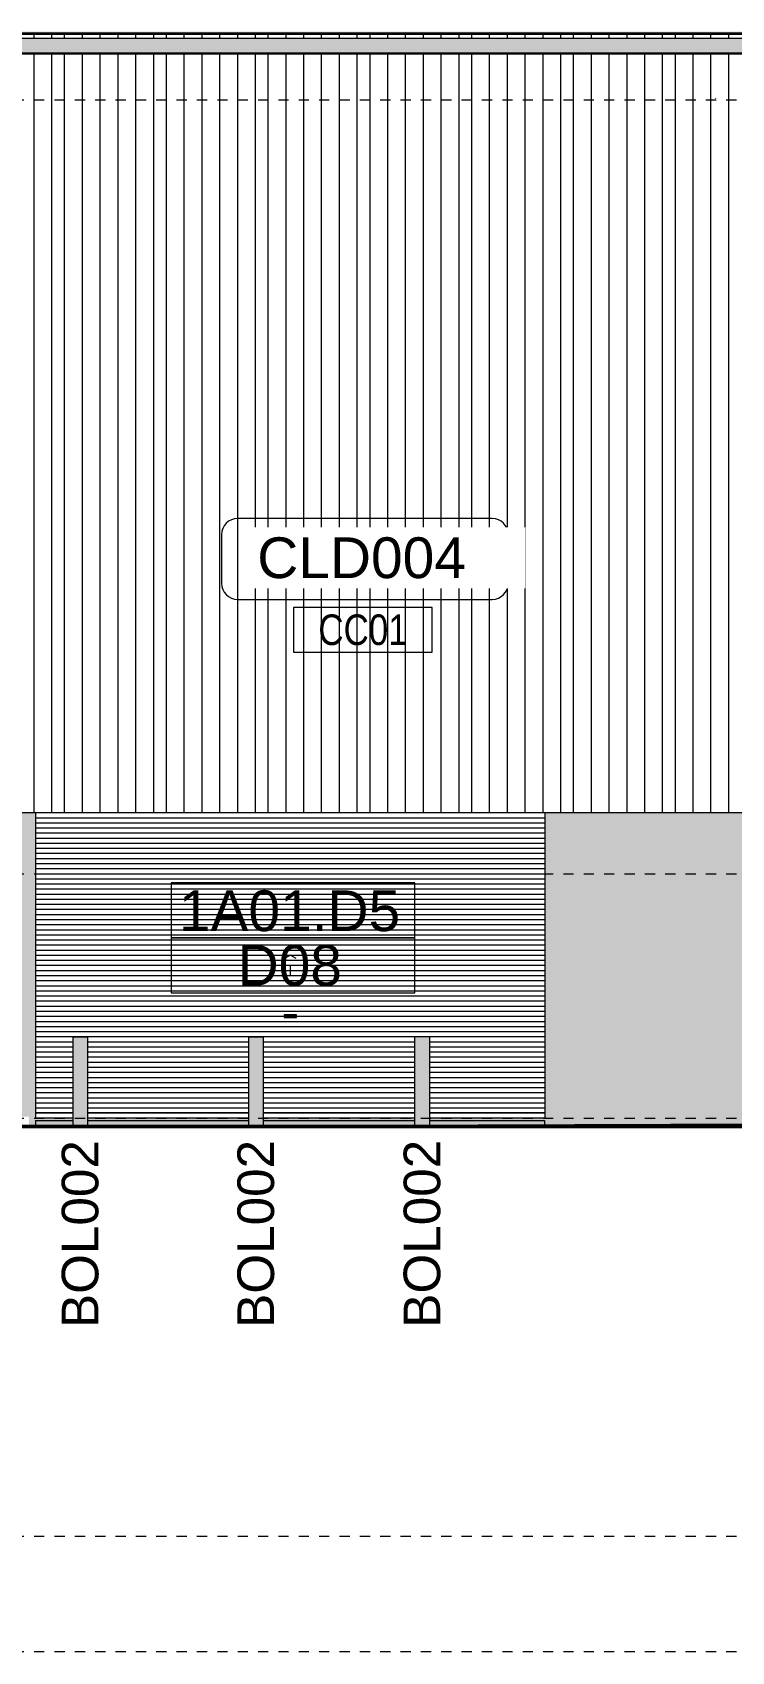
# Model space of a CAD drawing. Header units: metres. Extents: x 902 to 1205, y -4 to 36.
# Drawn here: x 1122.24 to 1129.11, y 0 to 15.9 of the extents above; entities that cross this region are included whole.
import ezdxf

# ---------------------------------------------------------------- set-up
doc = ezdxf.new("R2010")
doc.units = ezdxf.units.M
doc.linetypes.add('AEC_Center', pattern=[0.024, 0.012, -0.004, 0.004, -0.004])
doc.linetypes.add('Dash Small', pattern=[0.009, 0.003, -0.0015, 0.003, -0.0015])
for name, color, linetype, lineweight in [('A-ANNO-IDEN', 131, 'Continuous', 5), ('A-ANNO-KEYN', 231, 'Continuous', 5), ('A-DETL', 90, 'Continuous', 13), ('A-DOOR', 31, 'Continuous', 5), ('A-DOOR-FRAM', 31, 'Continuous', 5), ('A-DOOR-IDEN', 31, 'Continuous', 5), ('A-FLOR', 192, 'Continuous', 5), ('A-FLOR-LEVL', 51, 'Continuous', 5), ('A-ROOF', 132, 'Continuous', 5), ('A-ROOF-OTLN', 132, 'Continuous', 5), ('A-WALL', 113, 'Continuous', 5), ('A-WALL-PATT', 111, 'Continuous', 5), ('C-PRKG', 70, 'Continuous', 5), ('P-SANR-FIXT', 6, 'Continuous', 5)]:
    doc.layers.add(name, color=color, linetype=linetype, lineweight=lineweight)
doc.styles.add('Arial Narrow_1', font='ARIALN.TTF', dxfattribs={"height": 0.3})
doc.styles.add('Arial_1', font='arial.ttf', dxfattribs={"height": 0.4})
doc.styles.add('Arial_2', font='arial.ttf', dxfattribs={"height": 0.36})

# ---------------------------------------------------------------- blocks, each defined once
blk = doc.blocks.new('Downpipe - L Spreader - Default-3252556-North - Grids B')
at = {"layer": 'P-SANR-FIXT'}
blk.add_line((1602.237, 15.258), (1602.241, 15.253), dxfattribs=at)
blk = doc.blocks.new('X_Door-Panel-Roller-Standard - Standard-V114-North - Grids B')
at = {"layer": 'A-DOOR'}
h = blk.add_hatch(dxfattribs=at)
h.set_pattern_fill('FP_136', color=256, style=0, pattern_type=2)
h.set_pattern_definition([(0, (1619.062, 5.24), (0, 0.05), [])])
h.paths.add_polyline_path([(1616.562, 5.29), (1616.923, 5.29), (1616.923, 6.034), (1617.07, 6.034), (1617.07, 5.29), (1618.649, 5.29), (1618.649, 6.036), (1618.796, 6.036), (1618.796, 5.29), (1620.282, 5.29), (1620.283, 6.037), (1620.43, 6.037), (1620.43, 5.29), (1621.562, 5.29), (1621.562, 8.24), (1616.562, 8.24), (1616.562, 5.551)])
h.paths.add_polyline_path([(1619.002, 6.228), (1619.002, 6.253), (1619.122, 6.253), (1619.122, 6.228), (1619.053, 6.228)])
h.paths.add_polyline_path([(1619.062, 6.232), (1619.059, 6.233), (1619.059, 6.232)])
h.paths.add_polyline_path([(1619.064, 6.232), (1619.069, 6.236), (1619.068, 6.237), (1619.064, 6.233)])
h.paths.add_polyline_path([(1619.059, 6.248), (1619.068, 6.246), (1619.062, 6.249)])
at = {"layer": 'A-DOOR', "linetype": 'Dash Small'}
for p, q in [((1619.062, 6.84), (1619.01, 6.81)), ((1619.062, 6.84), (1619.114, 6.81)), ((1619.062, 6.64), (1619.062, 6.84))]:
    blk.add_line(p, q, dxfattribs=at)
at = {"layer": 'A-DOOR-FRAM'}
for p, q in [((1616.923, 5.29), (1616.562, 5.29)), ((1618.649, 5.29), (1617.07, 5.29)), ((1620.283, 5.29), (1618.796, 5.29)), ((1621.562, 5.29), (1620.43, 5.29))]:
    blk.add_line(p, q, dxfattribs=at)
blk = doc.blocks.new('X_Door-Handle-Generic Plate with Lockset Type 1-Horizontal - Standard-1023222-North - Grids B')
at = {"layer": 'A-DOOR'}
h = blk.add_hatch(color=256, dxfattribs=at)
h.paths.add_polyline_path([(1651.568, 6.228), (1651.568, 6.253), (1651.448, 6.253), (1651.448, 6.228)])
h.paths.add_polyline_path([(1651.508, 6.232), (1651.502, 6.234), (1651.5, 6.24), (1651.502, 6.246), (1651.508, 6.249), (1651.514, 6.246), (1651.517, 6.24), (1651.514, 6.234), (1651.51, 6.232)])
blk.add_hatch(color=256, dxfattribs=at).paths.add_polyline_path([(1651.51, 6.232), (1651.516, 6.242), (1651.506, 6.248), (1651.5, 6.242), (1651.502, 6.234)])
for p, q in [((1651.568, 6.253), (1651.448, 6.253)), ((1651.448, 6.253), (1651.448, 6.228)), ((1651.448, 6.228), (1651.568, 6.228)), ((1651.568, 6.228), (1651.568, 6.253))]:
    blk.add_line(p, q, dxfattribs=at)
for start, end in [(0, 180), (0, 180), (180, 0), (180, 0)]:
    blk.add_arc((1651.508, 6.24), 0.0085, start, end, dxfattribs=at)
blk = doc.blocks.new('Bollard_Typical - 150mm Diameter - BOL002 _removable_-V115-North - Grids B')
at = {"layer": 'C-PRKG'}
blk.add_hatch(color=256, dxfattribs=at).paths.add_polyline_path([(1620.282, 5.168), (1620.43, 5.169), (1620.43, 6.037), (1620.282, 6.037), (1620.282, 5.24)])
for p, q in [((1620.281, 6.037), (1620.281, 5.168)), ((1620.43, 6.037), (1620.281, 6.037)), ((1620.431, 6.037), (1620.43, 6.037)), ((1620.431, 5.169), (1620.431, 6.037))]:
    blk.add_line(p, q, dxfattribs=at)
blk = doc.blocks.new('Bollard_Typical - 150mm Diameter - BOL002 _removable_-V116-North - Grids B')
at = {"layer": 'C-PRKG'}
blk.add_hatch(color=256, dxfattribs=at).paths.add_polyline_path([(1618.649, 5.162), (1618.796, 5.163), (1618.796, 6.036), (1618.649, 6.036), (1618.649, 5.24)])
for p, q in [((1618.648, 6.036), (1618.648, 5.162)), ((1618.796, 6.036), (1618.648, 6.036)), ((1618.798, 6.036), (1618.796, 6.036)), ((1618.798, 5.163), (1618.798, 6.036))]:
    blk.add_line(p, q, dxfattribs=at)
blk = doc.blocks.new('Bollard_Typical - 150mm Diameter - BOL002 _removable_-V117-North - Grids B')
at = {"layer": 'C-PRKG'}
blk.add_hatch(color=256, dxfattribs=at).paths.add_polyline_path([(1617.065, 5.157), (1617.07, 5.157), (1617.07, 6.034), (1616.923, 6.034), (1616.923, 5.157), (1617.059, 5.157)])
for p, q in [((1616.922, 6.034), (1616.922, 5.157)), ((1617.07, 6.034), (1616.922, 6.034)), ((1617.072, 6.034), (1617.07, 6.034)), ((1617.072, 5.157), (1617.072, 6.034))]:
    blk.add_line(p, q, dxfattribs=at)
blk = doc.blocks.new('T-Keynote-ANZRS - Keynote Value _2mm Opaque_ box-1903833-North - Grids B')
at = {"layer": 'A-ANNO-KEYN'}
for p, q in [((1636.919, 6.924), (1634.42, 6.924)), ((1634.26, 6.764), (1634.26, 6.29)), ((1637.079, 6.29), (1637.079, 6.764)), ((1634.42, 6.13), (1636.919, 6.13))]:
    blk.add_line(p, q, dxfattribs=at)
for centre, start, end in [((1634.42, 6.764), 90, 180), ((1636.919, 6.764), 360, 90), ((1634.42, 6.29), 180, 270), ((1636.919, 6.29), 270, 360)]:
    blk.add_arc(centre, 0.16, start, end, dxfattribs=at)
blk = doc.blocks.new('AA_DOOR_MARK _ TYPE MARK_HA2 - Mark _ Type Mark-1751130-North - Grids B')
at = {"layer": 'A-DOOR-IDEN'}
for p, q in [((1673.702, 7.549), (1671.308, 7.549)), ((1671.308, 7.549), (1671.308, 7.009)), ((1673.702, 7.009), (1673.702, 7.549)), ((1671.308, 7.009), (1673.702, 7.009)), ((1673.702, 7.009), (1671.308, 7.009)), ((1671.308, 7.009), (1671.308, 6.469)), ((1673.702, 6.469), (1673.702, 7.009)), ((1671.308, 6.469), (1673.702, 6.469))]:
    blk.add_line(p, q, dxfattribs=at)
blk = doc.blocks.new('Material Tag_AAA - Material Tag_AAA-3504877-North - Grids B')
at = {"layer": 'A-ANNO-IDEN'}
for p, q in [((1595.864, 10.834), (1594.504, 10.834)), ((1594.504, 10.834), (1594.504, 10.394)), ((1595.864, 10.394), (1595.864, 10.834)), ((1594.504, 10.394), (1595.864, 10.394))]:
    blk.add_line(p, q, dxfattribs=at)

msp = doc.modelspace()

# ---------------------------------------------------------------- hatches: boundary and pattern name
at = {"layer": 'A-FLOR'}
h = msp.add_hatch(color=256, dxfattribs=at)
h.paths.add_polyline_path([(1122.275, 5.157), (1122.641, 5.157), (1122.641, 5.215), (1122.275, 5.215), (1122.275, 5.17)])
h.paths.add_polyline_path([(1122.788, 5.157), (1123.243, 5.158), (1124.367, 5.162), (1124.367, 5.215), (1122.788, 5.215), (1122.788, 5.17)])
h.paths.add_polyline_path([(1124.514, 5.163), (1126, 5.17), (1126, 5.215), (1124.514, 5.215), (1124.514, 5.17)])
h.paths.add_polyline_path([(1126.147, 5.169), (1127.275, 5.173), (1127.275, 5.215), (1126.147, 5.215), (1126.147, 5.17)])
msp.add_hatch(color=256, dxfattribs=at).paths.add_polyline_path([(1145.389, 5.157), (1146.286, 5.157), (1146.286, 5.24), (1123.243, 5.157), (1143.305, 5.157)])
at = {"layer": 'A-ROOF'}
h = msp.add_hatch(color=256, dxfattribs=at)
h.paths.add_polyline_path([(1079.971, 15.54), (1079.974, 15.54), (1079.971, 15.563)])
h.paths.add_polyline_path([(1154.178, 15.632), (1154.196, 15.632), (1154.278, 15.688), (1154.261, 15.688)])
h.paths.add_polyline_path([(1171.286, 15.882), (1171.286, 15.911), (1079.971, 15.911), (1079.971, 15.894), (1171.236, 15.894), (1171.236, 15.882)])
at = {"layer": 'A-ROOF-OTLN'}
h = msp.add_hatch(color=256, dxfattribs=at)
h.paths.add_polyline_path([(1154.504, 15.844), (1154.506, 15.845), (1154.499, 15.852), (1154.487, 15.844)])
h.paths.add_polyline_path([(1141.436, 15.882), (1171.236, 15.882), (1171.236, 15.894), (1079.971, 15.894), (1079.971, 15.882), (1141.22, 15.882)])
for points in [[(1080.307, 15.703), (1171.236, 15.703), (1171.236, 15.844), (1080.307, 15.844), (1080.307, 15.761)], [(1082.859, 15.688), (1171.236, 15.688), (1171.236, 15.703), (1080.307, 15.703), (1080.307, 15.688), (1082.337, 15.688)]]:
    msp.add_hatch(color=256, dxfattribs=at).paths.add_polyline_path(points)
at = {"layer": 'A-WALL-PATT'}
h = msp.add_hatch(dxfattribs=at)
h.set_pattern_fill('FP_159', color=256, style=0, pattern_type=2)
h.set_pattern_definition([(90, (1122.43562, 7.64), (-0.175, 1e-17), [])])
h.paths.add_polyline_path([(1122.436, 8.24), (1122.436, 15.688), (1121.436, 15.688), (1121.436, 8.24)])
h.paths.add_polyline_path([(1121.436, 15.844), (1122.436, 15.844), (1122.436, 15.882), (1121.436, 15.882)])
h = msp.add_hatch(dxfattribs=at)
h.set_pattern_fill('FP_160', color=256, style=0, pattern_type=2)
h.set_pattern_definition([(90, (1123.43562, 7.64), (-0.175, 1e-17), [])])
h.paths.add_polyline_path([(1123.436, 8.24), (1123.436, 15.688), (1122.436, 15.688), (1122.436, 8.24), (1122.461, 8.24)])
h.paths.add_polyline_path([(1122.436, 15.844), (1123.436, 15.844), (1123.436, 15.882), (1122.436, 15.882)])
h = msp.add_hatch(dxfattribs=at)
h.set_pattern_fill('FP_161', color=256, style=0, pattern_type=2)
h.set_pattern_definition([(90, (1124.43562, 7.64), (-0.175, 1e-17), [])])
h.paths.add_polyline_path([(1124.436, 8.24), (1124.436, 15.688), (1123.436, 15.688), (1123.436, 8.24), (1123.503, 8.24)])
h.paths.add_polyline_path([(1124.436, 15.844), (1124.436, 15.882), (1123.436, 15.882), (1123.436, 15.844)])
h = msp.add_hatch(dxfattribs=at)
h.set_pattern_fill('FP_162', color=256, style=0, pattern_type=2)
h.set_pattern_definition([(90, (1125.43562, 7.64), (-0.175, 1e-17), [])])
h.paths.add_polyline_path([(1124.436, 8.24), (1125.436, 8.24), (1125.436, 15.688), (1124.436, 15.688), (1124.436, 8.254)])
h.paths.add_polyline_path([(1124.436, 15.844), (1125.436, 15.844), (1125.436, 15.882), (1124.436, 15.882)])
h = msp.add_hatch(dxfattribs=at)
h.set_pattern_fill('FP_163', color=256, style=0, pattern_type=2)
h.set_pattern_definition([(90, (1126.43562, 7.64), (-0.175, 1e-17), [])])
h.paths.add_polyline_path([(1126.436, 8.24), (1126.436, 15.688), (1125.436, 15.688), (1125.436, 8.24), (1125.588, 8.24)])
h.paths.add_polyline_path([(1126.436, 15.844), (1126.436, 15.882), (1125.436, 15.882), (1125.436, 15.844)])
h = msp.add_hatch(dxfattribs=at)
h.set_pattern_fill('FP_164', color=256, style=0, pattern_type=2)
h.set_pattern_definition([(90, (1127.43562, 7.64), (-0.175, 1e-17), [])])
h.paths.add_polyline_path([(1127.436, 8.24), (1127.436, 15.688), (1126.436, 15.688), (1126.436, 8.24), (1126.63, 8.24)])
h.paths.add_polyline_path([(1126.436, 15.844), (1127.436, 15.844), (1127.436, 15.882), (1126.436, 15.882)])
h = msp.add_hatch(dxfattribs=at)
h.set_pattern_fill('FP_165', color=256, style=0, pattern_type=2)
h.set_pattern_definition([(90, (1128.43562, 7.64), (-0.175, 1e-17), [])])
h.paths.add_polyline_path([(1128.436, 8.24), (1128.436, 15.688), (1127.436, 15.688), (1127.436, 8.24)])
h.paths.add_polyline_path([(1127.436, 15.844), (1128.436, 15.844), (1128.436, 15.882), (1127.436, 15.882)])
h = msp.add_hatch(dxfattribs=at)
h.set_pattern_fill('FP_166', color=256, style=0, pattern_type=2)
h.set_pattern_definition([(90, (1129.43562, 7.64), (-0.175, 1e-17), [])])
h.paths.add_polyline_path([(1128.436, 8.24), (1129.436, 8.24), (1129.436, 15.688), (1128.436, 15.688), (1128.436, 8.254)])
h.paths.add_polyline_path([(1129.235, 15.844), (1129.436, 15.844), (1129.436, 15.882), (1128.436, 15.882), (1128.436, 15.844), (1128.714, 15.844)])
h = msp.add_hatch(color=256, dxfattribs=at)
h.paths.add_polyline_path([(1081.286, 5.157), (1087.268, 5.157), (1087.268, 6.44), (1081.286, 6.44), (1081.286, 5.251)])
h.paths.add_polyline_path([(1122.844, 5.157), (1124.367, 5.162), (1124.367, 5.24), (1122.788, 5.24), (1122.788, 5.157)])
h.paths.add_polyline_path([(1122.461, 5.157), (1122.641, 5.157), (1122.641, 5.24), (1122.279, 5.24), (1122.279, 8.24), (1118.803, 8.24), (1118.803, 7.64), (1119.036, 7.64), (1119.036, 7.607), (1121.991, 7.607), (1122.047, 7.55), (1122.045, 7.548), (1119.037, 7.55), (1119.037, 7.547), (1121.991, 7.547), (1122.047, 7.49), (1122.045, 7.488), (1121.991, 7.487), (1122.047, 7.43), (1122.045, 7.428), (1121.991, 7.427), (1122.047, 7.37), (1122.045, 7.368), (1121.991, 7.367), (1122.047, 7.31), (1122.045, 7.308), (1121.991, 7.307), (1122.047, 7.25), (1122.045, 7.248), (1121.991, 7.247), (1122.047, 7.19), (1122.045, 7.188), (1121.991, 7.187), (1122.047, 7.13), (1122.045, 7.128), (1121.991, 7.127), (1122.047, 7.07), (1122.045, 7.068), (1121.991, 7.067), (1122.047, 7.01), (1122.045, 7.008), (1121.991, 7.007), (1122.047, 6.95), (1122.045, 6.948), (1121.991, 6.947), (1122.047, 6.89), (1122.045, 6.888), (1121.991, 6.887), (1122.047, 6.83), (1122.045, 6.828), (1121.991, 6.827), (1122.047, 6.77), (1122.045, 6.768), (1121.991, 6.767), (1122.047, 6.71), (1122.045, 6.708), (1121.991, 6.707), (1122.047, 6.65), (1122.045, 6.648), (1121.991, 6.647), (1122.047, 6.59), (1122.045, 6.588), (1121.991, 6.587), (1122.047, 6.53), (1122.045, 6.528), (1121.991, 6.527), (1122.047, 6.47), (1122.045, 6.468), (1121.991, 6.467), (1122.047, 6.41), (1122.045, 6.408), (1121.991, 6.407), (1122.047, 6.35), (1122.045, 6.348), (1121.991, 6.347), (1122.047, 6.29), (1122.045, 6.288), (1121.991, 6.287), (1122.047, 6.23), (1122.045, 6.228), (1121.991, 6.227), (1122.047, 6.17), (1122.045, 6.168), (1121.991, 6.167), (1122.047, 6.11), (1122.045, 6.108), (1121.991, 6.107), (1122.047, 6.05), (1122.045, 6.048), (1121.991, 6.047), (1122.047, 5.99), (1122.045, 5.988), (1121.991, 5.987), (1122.047, 5.93), (1122.045, 5.928), (1121.991, 5.927), (1122.047, 5.87), (1122.045, 5.868), (1121.991, 5.867), (1122.047, 5.81), (1122.045, 5.808), (1121.991, 5.807), (1122.047, 5.75), (1122.045, 5.748), (1121.991, 5.747), (1122.047, 5.69), (1122.045, 5.688), (1121.991, 5.687), (1122.047, 5.63), (1122.045, 5.628), (1121.991, 5.627), (1122.047, 5.57), (1122.045, 5.568), (1121.991, 5.567), (1122.047, 5.51), (1122.045, 5.508), (1121.991, 5.507), (1122.047, 5.45), (1122.045, 5.448), (1121.991, 5.447), (1122.047, 5.39), (1122.045, 5.388), (1121.991, 5.387), (1122.047, 5.33), (1122.045, 5.328), (1121.991, 5.327), (1122.047, 5.27), (1122.045, 5.268), (1119.607, 5.268), (1119.607, 5.255), (1122.212, 5.255), (1122.212, 5.157), (1122.279, 5.157)])
h.paths.add_polyline_path([(1097.71, 5.157), (1097.712, 5.157), (1097.712, 6), (1097.768, 6), (1097.768, 8.24), (1087.303, 8.24), (1087.303, 5.157), (1097.488, 5.157)])
h.paths.add_polyline_path([(1171.345, 5.157), (1171.436, 5.157), (1171.436, 8.24), (1171.338, 8.24), (1171.338, 5.157)])
h.paths.add_polyline_path([(1171.286, 5.157), (1171.303, 5.157), (1171.303, 8.24), (1159.726, 8.24), (1159.726, 5.24), (1158.087, 5.24), (1158.087, 5.23), (1159.737, 5.23), (1159.737, 5.235), (1159.996, 5.233), (1168.317, 5.157), (1171.183, 5.157)])
h.paths.add_polyline_path([(1124.514, 5.163), (1126, 5.17), (1126, 5.24), (1124.514, 5.24), (1124.514, 5.17)])
h.paths.add_polyline_path([(1126.147, 5.169), (1129.268, 5.18), (1129.268, 8.24), (1127.279, 8.24), (1127.279, 5.24), (1126.147, 5.24), (1126.147, 5.17)])
h.paths.add_polyline_path([(1153.386, 5.17), (1154.726, 5.235), (1154.737, 5.235), (1154.737, 5.23), (1154.785, 5.23), (1154.785, 5.24), (1154.726, 5.24), (1154.726, 8.24), (1150.303, 8.24), (1150.303, 5.2), (1153.279, 5.171)])
h.paths.add_polyline_path([(1129.303, 5.18), (1139.768, 5.217), (1139.768, 8.24), (1129.303, 8.24), (1129.303, 5.24)])
h.paths.add_polyline_path([(1150.268, 5.201), (1150.268, 8.24), (1139.803, 8.24), (1139.803, 5.217), (1146.286, 5.24), (1150.079, 5.203)])
h.paths.add_polyline_path([(1156.361, 5.23), (1157.939, 5.23), (1157.939, 5.24), (1156.361, 5.24)])
h.paths.add_polyline_path([(1156.213, 5.23), (1156.213, 5.24), (1154.934, 5.24), (1154.934, 5.23), (1156.071, 5.23)])
h.paths.add_polyline_path([(1094.298, 5.24), (1092.422, 5.24), (1092.422, 7.64), (1094.308, 7.64), (1094.306, 5.24)])
h.paths.add_polyline_path([(1132.269, 5.24), (1130.393, 5.24), (1130.393, 7.64), (1132.279, 7.64), (1132.277, 5.24)])
h.paths.add_polyline_path([(1081.591, 5.24), (1081.529, 5.24), (1081.53, 6.14), (1081.677, 6.14), (1081.677, 5.24), (1081.606, 5.24)])
h.paths.add_polyline_path([(1163.321, 5.24), (1163.246, 5.24), (1163.246, 5.926), (1162.956, 5.928), (1162.956, 6.046), (1163.656, 6.044), (1163.656, 5.926), (1163.366, 5.926), (1163.364, 5.24), (1163.336, 5.24)])
h.paths.add_polyline_path([(1089.577, 5.24), (1089.502, 5.24), (1089.502, 5.926), (1089.212, 5.928), (1089.212, 6.046), (1089.912, 6.044), (1089.912, 5.926), (1089.622, 5.926), (1089.62, 5.24), (1089.592, 5.24)])
h.paths.add_polyline_path([(1153.259, 5.24), (1151.393, 5.24), (1151.393, 7.64), (1153.279, 7.64), (1153.277, 5.24), (1153.264, 5.24)])
h.paths.add_polyline_path([(1102.258, 5.255), (1102.258, 5.268), (1097.961, 5.27), (1098.019, 5.327), (1097.964, 5.328), (1097.961, 5.33), (1098.019, 5.387), (1097.964, 5.388), (1097.961, 5.39), (1098.019, 5.447), (1097.964, 5.448), (1097.961, 5.45), (1098.019, 5.507), (1097.964, 5.508), (1097.961, 5.51), (1098.019, 5.567), (1097.964, 5.568), (1097.961, 5.57), (1098.019, 5.627), (1097.964, 5.628), (1097.961, 5.63), (1098.019, 5.687), (1097.964, 5.688), (1097.961, 5.69), (1098.019, 5.747), (1097.964, 5.748), (1097.961, 5.75), (1098.019, 5.807), (1097.964, 5.808), (1097.961, 5.81), (1098.019, 5.867), (1097.964, 5.868), (1097.961, 5.87), (1098.019, 5.927), (1097.964, 5.928), (1097.961, 5.93), (1098.019, 5.987), (1097.964, 5.988), (1097.961, 5.99), (1098.019, 6.047), (1097.964, 6.048), (1097.961, 6.05), (1098.019, 6.107), (1097.964, 6.108), (1097.961, 6.11), (1098.019, 6.167), (1097.964, 6.168), (1097.961, 6.17), (1098.019, 6.227), (1097.964, 6.228), (1097.961, 6.23), (1098.019, 6.287), (1097.964, 6.288), (1097.961, 6.29), (1098.019, 6.347), (1097.964, 6.348), (1097.961, 6.35), (1098.019, 6.407), (1097.964, 6.408), (1097.961, 6.41), (1098.019, 6.467), (1097.964, 6.468), (1097.961, 6.47), (1098.019, 6.527), (1097.964, 6.528), (1097.961, 6.53), (1098.019, 6.587), (1097.964, 6.588), (1097.961, 6.59), (1098.019, 6.647), (1097.964, 6.648), (1097.961, 6.65), (1098.019, 6.707), (1097.964, 6.708), (1097.961, 6.71), (1098.019, 6.767), (1097.964, 6.768), (1097.961, 6.77), (1098.019, 6.827), (1097.964, 6.828), (1097.961, 6.83), (1098.019, 6.887), (1097.964, 6.888), (1097.961, 6.89), (1098.019, 6.947), (1097.964, 6.948), (1097.961, 6.95), (1098.019, 7.007), (1097.964, 7.008), (1097.961, 7.01), (1098.019, 7.067), (1097.964, 7.068), (1097.961, 7.07), (1098.019, 7.127), (1097.964, 7.128), (1097.961, 7.13), (1098.019, 7.187), (1097.964, 7.188), (1097.961, 7.19), (1098.019, 7.247), (1097.964, 7.248), (1097.961, 7.25), (1098.019, 7.307), (1097.964, 7.308), (1097.961, 7.31), (1098.019, 7.367), (1097.964, 7.368), (1097.961, 7.37), (1098.019, 7.427), (1097.964, 7.428), (1097.961, 7.43), (1098.019, 7.487), (1097.964, 7.488), (1097.961, 7.49), (1098.019, 7.547), (1097.964, 7.548), (1097.961, 7.55), (1098.019, 7.607), (1107.043, 7.607), (1107.043, 7.64), (1108.268, 7.64), (1108.268, 8.24), (1097.803, 8.24), (1097.803, 6), (1097.859, 6), (1097.859, 5.255), (1102.139, 5.255)])
h.paths.add_polyline_path([(1106.829, 5.255), (1106.857, 5.255), (1106.857, 5.268), (1105.758, 5.268), (1105.758, 5.255), (1106.715, 5.255)])
h.paths.add_polyline_path([(1106.857, 5.447), (1106.857, 5.448), (1106.829, 5.447)])
h.paths.add_polyline_path([(1106.857, 5.567), (1106.857, 5.568), (1106.829, 5.567)])
h.paths.add_polyline_path([(1106.857, 7.367), (1106.857, 7.368), (1106.829, 7.367)])
h.paths.add_polyline_path([(1106.857, 7.427), (1106.857, 7.428), (1106.829, 7.427)])
h.paths.add_polyline_path([(1118.982, 7.572), (1118.982, 7.59), (1118.803, 7.59), (1118.803, 7.587), (1118.982, 7.587)])
h.paths.add_polyline_path([(1116.584, 7.572), (1116.584, 7.59), (1115.457, 7.59), (1115.457, 7.587), (1116.584, 7.587)])
h.paths.add_polyline_path([(1109.391, 7.572), (1109.391, 7.59), (1108.303, 7.59), (1108.303, 7.587), (1109.39, 7.587)])
h.paths.add_polyline_path([(1114.186, 7.572), (1114.186, 7.59), (1113.059, 7.59), (1113.059, 7.587), (1114.186, 7.587)])
h.paths.add_polyline_path([(1111.788, 7.572), (1111.788, 7.59), (1110.661, 7.59), (1110.661, 7.587), (1111.788, 7.587)])
h.paths.add_polyline_path([(1107.097, 7.587), (1108.221, 7.587), (1108.221, 7.59), (1107.097, 7.59)])
h.paths.add_polyline_path([(1108.263, 7.587), (1108.268, 7.587), (1108.268, 7.59), (1108.263, 7.59)])
h.paths.add_polyline_path([(1116.729, 7.587), (1117.813, 7.587), (1117.813, 7.59), (1116.688, 7.59), (1116.688, 7.587)])
h.paths.add_polyline_path([(1114.707, 7.587), (1115.415, 7.587), (1115.415, 7.59), (1114.29, 7.59), (1114.29, 7.587), (1114.645, 7.587)])
h.paths.add_polyline_path([(1117.855, 7.587), (1118.768, 7.587), (1118.768, 7.59), (1117.855, 7.59)])
h.paths.add_polyline_path([(1109.955, 7.587), (1110.619, 7.587), (1110.619, 7.59), (1109.495, 7.59), (1109.495, 7.587)])
h.paths.add_polyline_path([(1113.017, 7.587), (1113.017, 7.59), (1111.893, 7.59), (1111.893, 7.587), (1112.561, 7.587)])
h.paths.add_polyline_path([(1109.445, 7.64), (1118.768, 7.64), (1118.768, 8.24), (1108.303, 8.24), (1108.303, 7.64), (1109.44, 7.64)])

# ---------------------------------------------------------------- linework, layer by layer
at = {"layer": 'A-DETL', "lineweight": 50}
msp.add_line((1202.187, 5.157), (1070.352, 5.157), dxfattribs=at)
at = {"layer": 'A-FLOR'}
for p, q in [((1122.275, 5.215), (1122.641, 5.215)), ((1122.275, 5.215), (1122.275, 5.157)), ((1122.788, 5.215), (1124.367, 5.215)), ((1146.286, 5.24), (1122.844, 5.157)), ((1124.514, 5.215), (1126, 5.215)), ((1126.147, 5.215), (1127.275, 5.215)), ((1127.275, 5.215), (1127.275, 5.173))]:
    msp.add_line(p, q, dxfattribs=at)
at = {"layer": 'A-FLOR-LEVL', "linetype": 'AEC_Center'}
for p, q in [((1063.661, 15.24), (1204.707, 15.24)), ((1063.661, 7.64), (1204.707, 7.64)), ((1063.661, 5.24), (1204.707, 5.24)), ((1063.661, 1.134), (1204.707, 1.134)), ((1063.661, 0), (1204.707, 0))]:
    msp.add_line(p, q, dxfattribs=at)
at = {"layer": 'A-ROOF-OTLN'}
for p, q in [((1171.236, 15.894), (1079.971, 15.894)), ((1171.236, 15.844), (1080.307, 15.844)), ((1080.307, 15.703), (1171.236, 15.703)), ((1171.236, 15.688), (1080.307, 15.688))]:
    msp.add_line(p, q, dxfattribs=at)
at = {"layer": 'A-WALL'}
for p, q in [((1123.436, 15.882), (1118.436, 15.882)), ((1122.436, 15.844), (1122.436, 15.882)), ((1123.436, 15.844), (1123.436, 15.882)), ((1127.436, 15.882), (1123.436, 15.882)), ((1124.436, 15.844), (1124.436, 15.882)), ((1125.436, 15.844), (1125.436, 15.882)), ((1126.436, 15.844), (1126.436, 15.882)), ((1127.436, 15.844), (1127.436, 15.882)), ((1132.386, 15.882), (1127.436, 15.882)), ((1128.436, 15.844), (1128.436, 15.882)), ((1122.436, 8.24), (1122.436, 15.688)), ((1123.436, 8.24), (1123.436, 15.688)), ((1124.436, 8.24), (1124.436, 15.688)), ((1125.436, 8.24), (1125.436, 15.688)), ((1126.436, 8.24), (1126.436, 15.688)), ((1127.436, 8.24), (1127.436, 15.688)), ((1128.436, 8.24), (1128.436, 15.688)), ((1117.436, 8.24), (1125.436, 8.24)), ((1122.279, 5.24), (1122.279, 8.24)), ((1125.436, 8.24), (1130.436, 8.24)), ((1127.279, 8.24), (1127.279, 5.24)), ((1122.641, 5.24), (1122.279, 5.24)), ((1124.367, 5.24), (1122.788, 5.24)), ((1126, 5.24), (1124.514, 5.24)), ((1127.279, 5.24), (1126.147, 5.24))]:
    msp.add_line(p, q, dxfattribs=at)

# ---------------------------------------------------------------- block references
at = {"layer": 'A-ANNO-IDEN'}
msp.add_blockref('Material Tag_AAA - Material Tag_AAA-3504877-North - Grids B', (-469.694, -0.579), dxfattribs=at)
at = {"layer": 'A-ANNO-KEYN'}
msp.add_blockref('T-Keynote-ANZRS - Keynote Value _2mm Opaque_ box-1903833-North - Grids B', (-510.159, 4.204), dxfattribs=at)
at = {"layer": 'A-DOOR'}
msp.add_blockref('X_Door-Handle-Generic Plate with Lockset Type 1-Horizontal - Standard-1023222-North - Grids B', (-526.729, 0), dxfattribs=at)
at = {"layer": 'A-DOOR-FRAM'}
msp.add_blockref('X_Door-Panel-Roller-Standard - Standard-V114-North - Grids B', (-494.282, 0), dxfattribs=at)
at = {"layer": 'A-DOOR-IDEN'}
msp.add_blockref('AA_DOOR_MARK _ TYPE MARK_HA2 - Mark _ Type Mark-1751130-North - Grids B', (-547.7, 0), dxfattribs=at)
at = {"layer": 'C-PRKG'}
for name in ['Bollard_Typical - 150mm Diameter - BOL002 _removable_-V117-North - Grids B', 'Bollard_Typical - 150mm Diameter - BOL002 _removable_-V116-North - Grids B', 'Bollard_Typical - 150mm Diameter - BOL002 _removable_-V115-North - Grids B']:
    msp.add_blockref(name, (-494.282, 0), dxfattribs=at)
at = {"layer": 'P-SANR-FIXT'}
msp.add_blockref('Downpipe - L Spreader - Default-3252556-North - Grids B', (-473.282, 0), dxfattribs=at)

# ---------------------------------------------------------------- texts
at = {"layer": 'A-ANNO-IDEN', "lineweight": 15, "insert": (1125.053, 10.186), "char_height": 0.3, "width": 1.09029, "attachment_point": 1, "style": 'Arial Narrow_1'}
msp.add_mtext('CC01', dxfattribs=at)
at = {"layer": 'A-ANNO-IDEN', "char_height": 0.36, "width": 2.21266, "attachment_point": 1, "rotation": 90, "style": 'Arial_2'}
for insert in [(1122.532, 3.178), (1124.258, 3.18), (1125.891, 3.181)]:
    msp.add_mtext('BOL002', dxfattribs=dict(at, insert=insert))
at = {"layer": 'A-DOOR-IDEN', "char_height": 0.4, "attachment_point": 1, "style": 'Arial_1'}
for s, insert, width in [('1A01.D5', (1123.683, 7.476), 2.69367), ('D08', (1124.26, 6.941), 1.26667)]:
    msp.add_mtext(s, dxfattribs=dict(at, insert=insert, width=width))

# ---------------------------------------------------------------- next in the draw order: texts
at = {"layer": 'A-ANNO-KEYN', "insert": (1124.453, 10.943), "char_height": 0.4, "width": 2.53333, "attachment_point": 1, "style": 'Arial_1', "bg_fill": 3, "box_fill_scale": 1.25, "bg_fill_color": 256, "bg_fill_true_color": 13158600, "bg_fill_transparency": 0}
msp.add_mtext('CLD004', dxfattribs=at)

doc.saveas('drawing.dxf')
